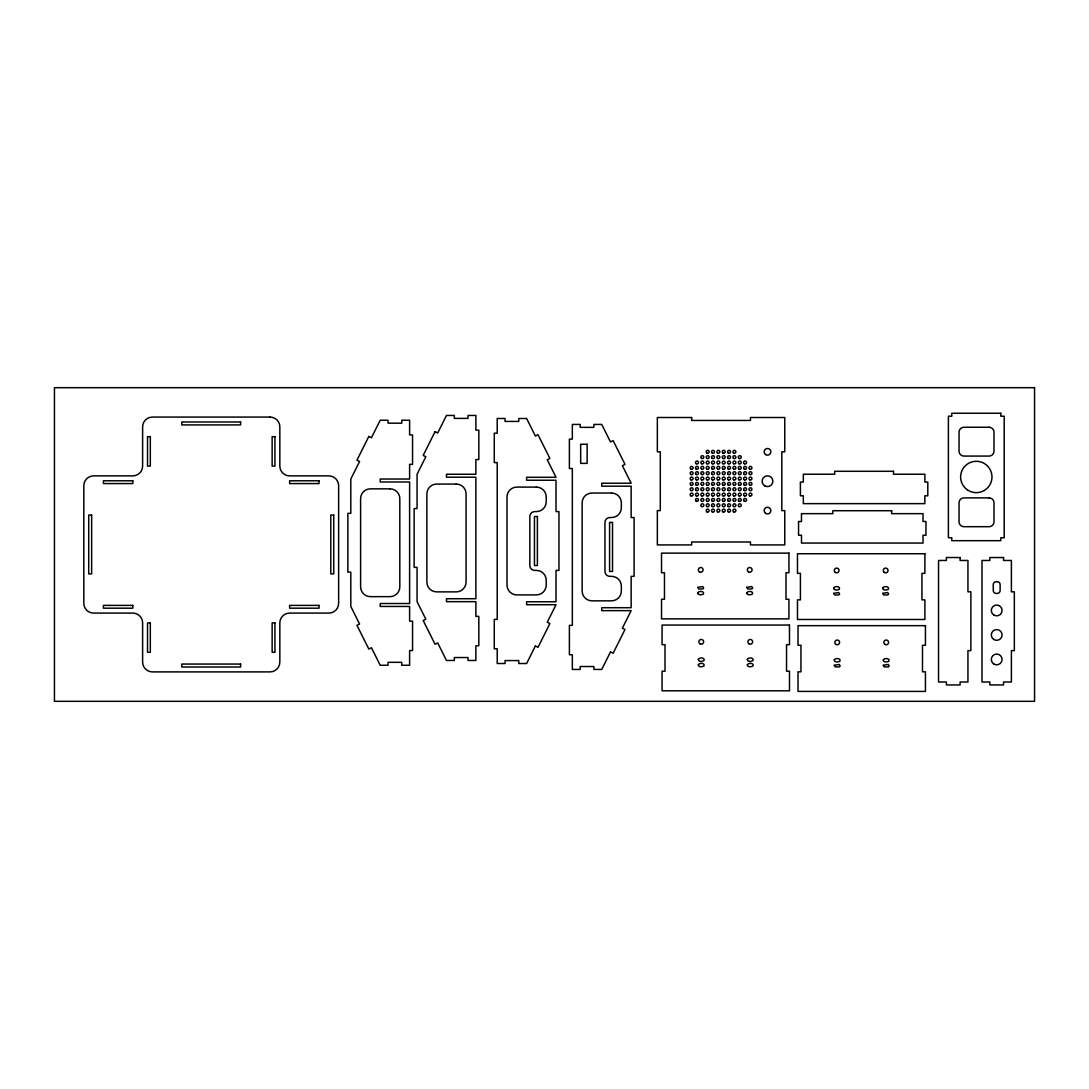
<?xml version="1.0" encoding="UTF-8"?>
<svg xmlns="http://www.w3.org/2000/svg" width="1089" height="1089" viewBox="0 0 1089 1089"><rect width="100%" height="100%" fill="white"/><g stroke="black" fill="none" stroke-linecap="round" stroke-linejoin="round"><path stroke-width="1.5" d="M697.79 587.42L698.675 588.972L702.868 588.958L703.657 588.087L702.773 586.535L697.804 587.325M697.79 592.811C697.545 595.465 701.915 595.03 703.44 594.009C704.964 590.864 698.294 590.728 697.79 592.811M698.335 659.362C698.076 662.017 702.582 661.704 704.052 660.465C705.332 657.47 699.138 657.13 698.335 659.362M698.335 664.753C698.076 667.407 702.582 667.094 704.052 665.855C705.304 662.82 699.179 662.561 698.335 664.753M746.795 587.42L747.68 588.972L751.873 588.958L752.662 588.087L751.778 586.535L746.809 587.325M746.795 592.811C746.55 595.465 750.92 595.03 752.445 594.009C753.969 590.864 747.299 590.728 746.795 592.811M747.34 659.362C747.081 662.017 751.587 661.704 753.057 660.465C754.337 657.47 748.143 657.13 747.34 659.362M747.34 664.753C747.081 667.407 751.587 667.094 753.057 665.855C754.309 662.82 748.184 662.561 747.34 664.753M833.738 588.019C833.493 590.687 837.863 590.238 839.401 589.217C840.871 586.195 834.582 585.759 833.738 588.019M833.738 593.41L834.623 594.962L838.816 594.948L839.605 594.077L838.721 592.525L833.752 593.328M834.283 659.961C834.038 662.616 838.407 662.18 839.946 661.159C841.402 658.137 835.1 657.715 834.283 659.961M834.283 665.352L835.168 666.904L839.36 666.89L840.15 666.019L839.265 664.467L834.297 665.256M882.743 588.019C882.498 590.687 886.868 590.238 888.406 589.217C889.876 586.195 883.587 585.759 882.743 588.019M882.743 593.41L883.628 594.962L887.821 594.948L888.61 594.077L887.726 592.525L882.757 593.328M883.288 659.961C883.043 662.616 887.412 662.18 888.951 661.159C890.407 658.137 884.105 657.715 883.288 659.961M883.288 665.352L884.173 666.904L888.365 666.89L889.155 666.019L888.27 664.467L883.302 665.256M368.817 436.458L356.947 460.198L359.574 461.505L350.808 479.037L350.808 513.341L347.867 513.341L347.867 572.147L350.808 572.147L350.808 606.45L359.574 623.983L356.947 625.304L368.817 649.044L371.444 647.724L380.211 665.256L388.052 665.256L388.052 662.316L401.773 662.316L401.773 665.256L409.614 665.256L409.614 650.555L412.554 650.555L412.554 621.152L409.614 621.152L409.614 606.45L380.211 606.45L380.211 603.51L409.614 603.51L409.614 481.978L380.211 481.978L380.211 479.037L409.614 479.037L409.614 464.336L412.554 464.336L412.554 434.933L409.614 434.933L409.614 420.231L401.773 420.231L401.773 423.172L388.052 423.172L388.052 420.231L380.211 420.231L371.444 437.764L368.817 436.458M435.069 431.666L423.199 455.406L425.84 456.727L417.073 474.26L417.073 508.563L414.133 508.563L414.133 567.369L417.073 567.369L417.073 601.673L425.84 619.205L423.199 620.526L435.069 644.266L437.71 642.946L446.476 660.479L454.317 660.479L454.317 657.538L468.039 657.538L468.039 660.479L475.879 660.479L475.879 645.777L478.82 645.777L478.82 616.374L475.879 616.374L475.879 601.673L446.476 601.673L446.476 598.732L475.879 598.732L475.879 477.2L446.476 477.2L446.476 474.26L475.879 474.26L475.879 459.558L478.82 459.558L478.82 430.155L475.879 430.155L475.879 415.454L468.039 415.454L468.039 418.394L454.317 418.394L454.317 415.454L446.476 415.454L437.71 432.986L435.069 431.666M535.38 645.981L526.613 663.514L518.772 663.514L518.772 660.574L505.051 660.574L505.051 663.514L497.21 663.514L497.21 648.813L494.27 648.813L494.27 619.41L497.21 619.41L497.21 462.594L494.27 462.594L494.27 433.191L497.21 433.191L497.21 418.489L505.051 418.489L505.051 421.429L518.772 421.429L518.772 418.489L526.613 418.489L535.38 436.022L538.02 434.702L549.891 458.455L547.25 459.762L556.016 477.295L526.613 477.295L526.613 480.235L556.016 480.235L556.016 511.599L558.956 511.599L558.956 570.405L556.016 570.405L556.016 601.768L526.613 601.768L526.613 604.708L556.016 604.708L547.25 622.241L549.891 623.561L538.02 647.302L535.38 645.981M610.507 651.916L601.741 669.449L593.9 669.449L593.9 666.509L580.178 666.509L580.178 669.449L572.338 669.449L572.338 654.748L569.397 654.748L569.397 625.345L572.338 625.345L572.338 468.529L569.397 468.529L569.397 439.126L572.338 439.126L572.338 424.424L580.178 424.424L580.178 427.364L593.9 427.364L593.9 424.424L601.741 424.424L610.507 441.957L613.134 440.637L625.004 464.377L622.377 465.697L631.144 483.23L601.741 483.23L601.741 486.17L631.144 486.17L631.144 517.534L634.084 517.534L634.084 576.34L631.144 576.34L631.144 607.703L601.741 607.703L601.741 610.643L631.144 610.643L622.377 628.176L625.004 629.496L613.134 653.237L610.507 651.916M1034.55 387.684L54.45 387.684L54.45 701.316L1034.55 701.316L1034.55 387.684M1000.805 413.262L951.8 413.262L951.8 416.202L948.396 416.202L948.396 537.735L951.8 537.735L951.8 540.675L1000.805 540.675L1000.805 537.735L1004.194 537.735L1004.194 416.202L1000.805 416.202L1000.805 413.262M270.031 417.073L152.419 417.073A9.801 9.801 0 0 0 142.618 426.874L142.618 466.078A9.801 9.801 0 0 1 132.817 475.879L93.613 475.879A9.801 9.801 0 0 0 83.812 485.68L83.812 603.292A9.801 9.801 0 0 0 93.613 613.093L132.817 613.093A9.801 9.801 0 0 1 142.618 622.894L142.618 662.098A9.801 9.801 0 0 0 152.419 671.899L270.031 671.899A9.801 9.801 0 0 0 279.832 662.098L279.832 622.894A9.801 9.801 0 0 1 289.633 613.093L328.837 613.093A9.801 9.801 0 0 0 338.638 603.292L338.638 485.68A9.801 9.801 0 0 0 328.837 475.879L289.633 475.879A9.801 9.801 0 0 1 279.832 466.078L279.832 426.874A9.801 9.801 0 0 0 270.031 417.073M691.651 417.509L657.348 417.509L657.348 451.812L660.288 451.812L660.288 510.618L657.348 510.618L657.348 544.922L691.651 544.922L691.651 541.982L750.457 541.982L750.457 544.922L784.761 544.922L784.761 510.618L781.82 510.618L781.82 451.812L784.761 451.812L784.761 417.509L750.457 417.509L750.457 420.449L691.651 420.449L691.651 417.509M240.628 421.974L181.822 421.974L181.822 424.914L240.628 424.914L240.628 421.974M989.084 427.256L963.942 427.256A4.901 4.901 0 0 0 959.041 432.156L959.041 451.173A4.901 4.901 0 0 0 963.942 456.073L989.084 456.073A4.901 4.901 0 0 0 993.985 451.173L993.985 432.156A4.901 4.901 0 0 0 989.084 427.256M150.323 436.675L147.519 436.675L147.519 466.078L150.323 466.078L150.323 436.675M274.932 436.675L272.141 436.675L272.141 466.078L274.932 466.078L274.932 436.675M587.134 444.258L580.668 444.258L580.668 463.37L587.134 463.37L587.134 444.258M893.497 471.292L834.691 471.292L834.691 474.232L803.328 474.232L803.328 482.073L800.388 482.073L800.388 495.794L803.328 495.794L803.328 503.635L924.86 503.635L924.86 495.794L927.801 495.794L927.801 482.073L924.86 482.073L924.86 474.232L893.497 474.232L893.497 471.292M132.817 480.78L103.414 480.78L103.414 483.57L132.817 483.57L132.817 480.78M319.036 480.78L289.633 480.78L289.633 483.57L319.036 483.57L319.036 480.78M456.277 484.061L436.675 484.061A9.801 9.801 0 0 0 426.874 493.862L426.874 582.071A9.801 9.801 0 0 0 436.675 591.872L456.277 591.872A9.801 9.801 0 0 0 466.078 582.071L466.078 493.862A9.801 9.801 0 0 0 456.277 484.061M536.414 487.096L516.812 487.096A9.801 9.801 0 0 0 507.011 496.897L507.011 585.106A9.801 9.801 0 0 0 516.812 594.907L536.414 594.907A9.801 9.801 0 0 0 546.215 585.106L546.215 580.206A9.801 9.801 0 0 0 536.414 570.405L534.74 570.405A4.901 4.901 0 0 1 529.839 565.504L529.839 516.499A4.901 4.901 0 0 1 534.74 511.599L536.414 511.599A9.801 9.801 0 0 0 546.215 501.798L546.215 496.897A9.801 9.801 0 0 0 536.414 487.096M390.012 488.838L370.41 488.838A9.801 9.801 0 0 0 360.609 498.639L360.609 586.848A9.801 9.801 0 0 0 370.41 596.649L390.012 596.649A9.801 9.801 0 0 0 399.813 586.848L399.813 498.639A9.801 9.801 0 0 0 390.012 488.838M611.542 493.031L591.94 493.031A9.801 9.801 0 0 0 582.139 502.832L582.139 591.041A9.801 9.801 0 0 0 591.94 600.842L611.542 600.842A9.801 9.801 0 0 0 621.343 591.041L621.343 586.141A9.801 9.801 0 0 0 611.542 576.34L609.854 576.34A4.901 4.901 0 0 1 604.953 571.439L604.953 522.434A4.901 4.901 0 0 1 609.854 517.534L611.542 517.534A9.801 9.801 0 0 0 621.343 507.733L621.343 502.832A9.801 9.801 0 0 0 611.542 493.031M989.084 497.877L963.942 497.877A4.901 4.901 0 0 0 959.041 502.778L959.041 521.794A4.901 4.901 0 0 0 963.942 526.695L989.084 526.695A4.901 4.901 0 0 0 993.985 521.794L993.985 502.778A4.901 4.901 0 0 0 989.084 497.877M891.66 510.714L832.854 510.714L832.854 513.654L801.49 513.654L801.49 521.495L798.55 521.495L798.55 535.216L801.49 535.216L801.49 543.057L923.023 543.057L923.023 535.216L925.963 535.216L925.963 521.495L923.023 521.495L923.023 513.654L891.66 513.654L891.66 510.714M91.653 515.083L88.713 515.083L88.713 573.889L91.653 573.889L91.653 515.083M333.738 515.083L330.797 515.083L330.797 573.889L333.738 573.889L333.738 515.083M537.394 516.499L534.454 516.499L534.454 565.504L537.394 565.504L537.394 516.499M612.522 522.434L609.581 522.434L609.581 571.439L612.522 571.439L612.522 522.434M788.94 553.117L661.527 553.117L661.527 572.719L664.467 572.719L664.467 599.263L661.527 599.263L661.527 618.865L788.94 618.865L788.94 599.263L785.999 599.263L785.999 572.719L788.94 572.719L788.94 553.117M924.888 553.729L797.475 553.729L797.475 573.331L800.415 573.331L800.415 599.876L797.475 599.876L797.475 619.478L924.888 619.478L924.888 599.876L921.947 599.876L921.947 573.331L924.888 573.331L924.888 553.729M960.103 557.527L946.382 557.527L946.382 560.467L938.541 560.467L938.541 682L946.382 682L946.382 684.94L960.103 684.94L960.103 682L967.944 682L967.944 650.637L970.884 650.637L970.884 591.831L967.944 591.831L967.944 560.467L960.103 560.467L960.103 557.527M1003.554 557.527L989.833 557.527L989.833 560.467L981.992 560.467L981.992 682L989.833 682L989.833 684.94L1003.554 684.94L1003.554 682L1011.395 682L1011.395 650.637L1014.335 650.637L1014.335 591.831L1011.395 591.831L1011.395 560.467L1003.554 560.467L1003.554 557.527M997.184 581.676L996.204 581.676A2.94 2.94 0 0 0 993.263 584.616L993.263 590.497A2.94 2.94 0 0 0 996.204 593.437L997.184 593.437A2.94 2.94 0 0 0 1000.124 590.497L1000.124 584.616A2.94 2.94 0 0 0 997.184 581.676M132.817 605.389L103.414 605.389L103.414 608.193L132.817 608.193L132.817 605.389M319.036 605.389L289.633 605.389L289.633 608.193L319.036 608.193L319.036 605.389M150.323 622.894L147.519 622.894L147.519 652.297L150.323 652.297L150.323 622.894M274.932 622.894L272.141 622.894L272.141 652.297L274.932 652.297L274.932 622.894M789.484 625.059L662.071 625.059L662.071 644.661L665.011 644.661L665.011 671.205L662.071 671.205L662.071 690.807L789.484 690.807L789.484 671.205L786.544 671.205L786.544 644.661L789.484 644.661L789.484 625.059M925.432 625.658L798.019 625.658L798.019 645.26L800.96 645.26L800.96 671.804L798.019 671.804L798.019 691.406L925.432 691.406L925.432 671.804L922.492 671.804L922.492 645.26L925.432 645.26L925.432 625.658M240.628 664.059L181.822 664.059L181.822 666.999L240.628 666.999L240.628 664.059M967.508 489.955A15.682 15.682 0 0 0 991.943 478.085A15.682 15.682 0 0 0 969.441 462.866A15.682 15.682 0 0 0 967.508 489.955M993.672 663.909A5.391 5.391 0 0 0 1002.071 659.825A5.391 5.391 0 0 0 994.339 654.598A5.391 5.391 0 0 0 993.672 663.909M993.672 614.904A5.391 5.391 0 0 0 1002.071 610.82A5.391 5.391 0 0 0 994.339 605.593A5.391 5.391 0 0 0 993.672 614.904M993.672 639.406A5.391 5.391 0 0 0 1002.071 635.323A5.391 5.391 0 0 0 994.339 630.095A5.391 5.391 0 0 0 993.672 639.406M733.673 453.078A1.47 1.47 0 0 0 735.878 451.812A1.47 1.47 0 0 0 733.673 450.533A1.47 1.47 0 0 0 733.673 453.078M738.941 458.374A1.47 1.47 0 0 0 741.228 457.257A1.47 1.47 0 0 0 739.118 455.828A1.47 1.47 0 0 0 738.941 458.374M728.337 458.428A1.47 1.47 0 0 0 730.542 457.149A1.47 1.47 0 0 0 728.337 455.883A1.47 1.47 0 0 0 728.337 458.428M728.337 485.149A1.47 1.47 0 0 0 730.542 483.884A1.47 1.47 0 0 0 728.337 482.604A1.47 1.47 0 0 0 728.337 485.149M733.591 463.71A1.47 1.47 0 0 0 735.878 462.607A1.47 1.47 0 0 0 733.768 461.178A1.47 1.47 0 0 0 733.591 463.71M738.941 490.445A1.47 1.47 0 0 0 741.228 489.329A1.47 1.47 0 0 0 739.118 487.913A1.47 1.47 0 0 0 738.941 490.445M733.673 469.114A1.47 1.47 0 0 0 735.878 467.848A1.47 1.47 0 0 0 733.673 466.568A1.47 1.47 0 0 0 733.673 469.114M722.892 490.445A1.47 1.47 0 0 0 725.192 489.329A1.47 1.47 0 0 0 723.082 487.913A1.47 1.47 0 0 0 722.892 490.445M744.372 495.849A1.47 1.47 0 0 0 746.578 494.569A1.47 1.47 0 0 0 744.372 493.303A1.47 1.47 0 0 0 744.372 495.849M733.673 495.849A1.47 1.47 0 0 0 735.878 494.569A1.47 1.47 0 0 0 733.673 493.303A1.47 1.47 0 0 0 733.673 495.849M722.987 495.849A1.47 1.47 0 0 0 725.192 494.569A1.47 1.47 0 0 0 722.987 493.303A1.47 1.47 0 0 0 722.987 495.849M739.023 501.199A1.47 1.47 0 0 0 741.228 499.919A1.47 1.47 0 0 0 739.023 498.653A1.47 1.47 0 0 0 739.023 501.199M722.987 501.199A1.47 1.47 0 0 0 725.192 499.919A1.47 1.47 0 0 0 722.987 498.653A1.47 1.47 0 0 0 722.987 501.199M728.337 479.813A1.47 1.47 0 0 0 730.542 478.534A1.47 1.47 0 0 0 728.337 477.268A1.47 1.47 0 0 0 728.337 479.813M722.987 506.535A1.47 1.47 0 0 0 725.192 505.269A1.47 1.47 0 0 0 722.987 503.989A1.47 1.47 0 0 0 722.987 506.535M733.673 511.884A1.47 1.47 0 0 0 735.878 510.618A1.47 1.47 0 0 0 733.673 509.339A1.47 1.47 0 0 0 733.673 511.884M722.987 511.884A1.47 1.47 0 0 0 725.192 510.618A1.47 1.47 0 0 0 722.987 509.339A1.47 1.47 0 0 0 722.987 511.884M712.288 485.149A1.47 1.47 0 0 0 714.493 483.884A1.47 1.47 0 0 0 712.288 482.604A1.47 1.47 0 0 0 712.288 485.149M701.602 485.149A1.47 1.47 0 0 0 703.807 483.884A1.47 1.47 0 0 0 701.602 482.604A1.47 1.47 0 0 0 701.602 485.149M701.507 463.71A1.47 1.47 0 0 0 703.807 462.607A1.47 1.47 0 0 0 701.697 461.178A1.47 1.47 0 0 0 701.507 463.71M712.288 469.114A1.47 1.47 0 0 0 714.493 467.848A1.47 1.47 0 0 0 712.288 466.568A1.47 1.47 0 0 0 712.288 469.114M701.602 469.114A1.47 1.47 0 0 0 703.807 467.848A1.47 1.47 0 0 0 701.602 466.568A1.47 1.47 0 0 0 701.602 469.114M690.916 469.114A1.47 1.47 0 0 0 693.121 467.848A1.47 1.47 0 0 0 690.916 466.568A1.47 1.47 0 0 0 690.916 469.114M696.252 495.849A1.47 1.47 0 0 0 698.457 494.569A1.47 1.47 0 0 0 696.252 493.303A1.47 1.47 0 0 0 696.252 495.849M706.952 474.464A1.47 1.47 0 0 0 709.157 473.184A1.47 1.47 0 0 0 706.952 471.918A1.47 1.47 0 0 0 706.952 474.464M712.288 495.849A1.47 1.47 0 0 0 714.493 494.569A1.47 1.47 0 0 0 712.288 493.303A1.47 1.47 0 0 0 712.288 495.849M706.952 495.849A1.47 1.47 0 0 0 709.157 494.569A1.47 1.47 0 0 0 706.952 493.303A1.47 1.47 0 0 0 706.952 495.849M717.637 511.884A1.47 1.47 0 0 0 719.843 510.618A1.47 1.47 0 0 0 717.637 509.339A1.47 1.47 0 0 0 717.637 511.884M706.952 511.884A1.47 1.47 0 0 0 709.157 510.618A1.47 1.47 0 0 0 706.952 509.339A1.47 1.47 0 0 0 706.952 511.884M706.952 506.535A1.47 1.47 0 0 0 709.157 505.269A1.47 1.47 0 0 0 706.952 503.989A1.47 1.47 0 0 0 706.952 506.535M706.952 501.199A1.47 1.47 0 0 0 709.157 499.919A1.47 1.47 0 0 0 706.952 498.653A1.47 1.47 0 0 0 706.952 501.199M696.252 501.199A1.47 1.47 0 0 0 698.457 499.919A1.47 1.47 0 0 0 696.252 498.653A1.47 1.47 0 0 0 696.252 501.199M712.288 506.535A1.47 1.47 0 0 0 714.493 505.269A1.47 1.47 0 0 0 712.288 503.989A1.47 1.47 0 0 0 712.288 506.535M701.602 506.535A1.47 1.47 0 0 0 703.807 505.269A1.47 1.47 0 0 0 701.602 503.989A1.47 1.47 0 0 0 701.602 506.535M706.952 479.813A1.47 1.47 0 0 0 709.157 478.534A1.47 1.47 0 0 0 706.952 477.268A1.47 1.47 0 0 0 706.952 479.813M690.916 474.464A1.47 1.47 0 0 0 693.121 473.184A1.47 1.47 0 0 0 690.916 471.918A1.47 1.47 0 0 0 690.916 474.464M712.288 474.464A1.47 1.47 0 0 0 714.493 473.184A1.47 1.47 0 0 0 712.288 471.918A1.47 1.47 0 0 0 712.288 474.464M701.602 495.849A1.47 1.47 0 0 0 703.807 494.569A1.47 1.47 0 0 0 701.602 493.303A1.47 1.47 0 0 0 701.602 495.849M696.17 490.445A1.47 1.47 0 0 0 698.457 489.329A1.47 1.47 0 0 0 696.347 487.913A1.47 1.47 0 0 0 696.17 490.445M706.856 490.445A1.47 1.47 0 0 0 709.143 489.329A1.47 1.47 0 0 0 707.047 487.913A1.47 1.47 0 0 0 706.856 490.445M717.556 490.445A1.47 1.47 0 0 0 719.843 489.329A1.47 1.47 0 0 0 717.733 487.913A1.47 1.47 0 0 0 717.556 490.445M690.821 485.095A1.47 1.47 0 0 0 693.108 483.992A1.47 1.47 0 0 0 690.998 482.563A1.47 1.47 0 0 0 690.821 485.095M712.206 463.71A1.47 1.47 0 0 0 714.493 462.607A1.47 1.47 0 0 0 712.383 461.178A1.47 1.47 0 0 0 712.206 463.71M701.602 458.428A1.47 1.47 0 0 0 703.807 457.149A1.47 1.47 0 0 0 701.602 455.883A1.47 1.47 0 0 0 701.602 458.428M712.206 458.374A1.47 1.47 0 0 0 714.493 457.257A1.47 1.47 0 0 0 712.383 455.828A1.47 1.47 0 0 0 712.206 458.374M706.952 453.078A1.47 1.47 0 0 0 709.157 451.812A1.47 1.47 0 0 0 706.952 450.533A1.47 1.47 0 0 0 706.952 453.078M728.337 506.535A1.47 1.47 0 0 0 730.542 505.269A1.47 1.47 0 0 0 728.337 503.989A1.47 1.47 0 0 0 728.337 506.535M733.673 479.813A1.47 1.47 0 0 0 735.878 478.534A1.47 1.47 0 0 0 733.673 477.268A1.47 1.47 0 0 0 733.673 479.813M728.337 501.199A1.47 1.47 0 0 0 730.542 499.919A1.47 1.47 0 0 0 728.337 498.653A1.47 1.47 0 0 0 728.337 501.199M749.722 479.813A1.47 1.47 0 0 0 751.927 478.534A1.47 1.47 0 0 0 749.722 477.268A1.47 1.47 0 0 0 749.722 479.813M728.337 495.849A1.47 1.47 0 0 0 730.542 494.569A1.47 1.47 0 0 0 728.337 493.303A1.47 1.47 0 0 0 728.337 495.849M739.023 474.464A1.47 1.47 0 0 0 741.228 473.184A1.47 1.47 0 0 0 739.023 471.918A1.47 1.47 0 0 0 739.023 474.464M749.722 474.464A1.47 1.47 0 0 0 751.927 473.184A1.47 1.47 0 0 0 749.722 471.918A1.47 1.47 0 0 0 749.722 474.464M728.242 490.445A1.47 1.47 0 0 0 730.528 489.329A1.47 1.47 0 0 0 728.418 487.913A1.47 1.47 0 0 0 728.242 490.445M739.023 469.114A1.47 1.47 0 0 0 741.228 467.848A1.47 1.47 0 0 0 739.023 466.568A1.47 1.47 0 0 0 739.023 469.114M744.277 490.445A1.47 1.47 0 0 0 746.578 489.329A1.47 1.47 0 0 0 744.468 487.913A1.47 1.47 0 0 0 744.277 490.445M749.627 490.445A1.47 1.47 0 0 0 751.914 489.329A1.47 1.47 0 0 0 749.804 487.913A1.47 1.47 0 0 0 749.627 490.445M744.277 463.71A1.47 1.47 0 0 0 746.578 462.607A1.47 1.47 0 0 0 744.468 461.178A1.47 1.47 0 0 0 744.277 463.71M738.941 485.095A1.47 1.47 0 0 0 741.228 483.992A1.47 1.47 0 0 0 739.118 482.563A1.47 1.47 0 0 0 738.941 485.095M749.627 485.095A1.47 1.47 0 0 0 751.914 483.992A1.47 1.47 0 0 0 749.804 482.563A1.47 1.47 0 0 0 749.627 485.095M728.337 453.078A1.47 1.47 0 0 0 730.542 451.812A1.47 1.47 0 0 0 728.337 450.533A1.47 1.47 0 0 0 728.337 453.078M744.277 485.095A1.47 1.47 0 0 0 746.578 483.992A1.47 1.47 0 0 0 744.468 482.563A1.47 1.47 0 0 0 744.277 485.095M733.673 485.149A1.47 1.47 0 0 0 735.878 483.884A1.47 1.47 0 0 0 733.673 482.604A1.47 1.47 0 0 0 733.673 485.149M738.941 463.71A1.47 1.47 0 0 0 741.228 462.607A1.47 1.47 0 0 0 739.118 461.178A1.47 1.47 0 0 0 738.941 463.71M728.242 463.71A1.47 1.47 0 0 0 730.528 462.607A1.47 1.47 0 0 0 728.418 461.178A1.47 1.47 0 0 0 728.242 463.71M749.722 469.114A1.47 1.47 0 0 0 751.927 467.848A1.47 1.47 0 0 0 749.722 466.568A1.47 1.47 0 0 0 749.722 469.114M733.591 490.445A1.47 1.47 0 0 0 735.878 489.329A1.47 1.47 0 0 0 733.768 487.913A1.47 1.47 0 0 0 733.591 490.445M722.987 469.114A1.47 1.47 0 0 0 725.192 467.848A1.47 1.47 0 0 0 722.987 466.568A1.47 1.47 0 0 0 722.987 469.114M744.372 474.464A1.47 1.47 0 0 0 746.578 473.184A1.47 1.47 0 0 0 744.372 471.918A1.47 1.47 0 0 0 744.372 474.464M733.673 474.464A1.47 1.47 0 0 0 735.878 473.184A1.47 1.47 0 0 0 733.673 471.918A1.47 1.47 0 0 0 733.673 474.464M722.987 474.464A1.47 1.47 0 0 0 725.192 473.184A1.47 1.47 0 0 0 722.987 471.918A1.47 1.47 0 0 0 722.987 474.464M744.372 479.813A1.47 1.47 0 0 0 746.578 478.534A1.47 1.47 0 0 0 744.372 477.268A1.47 1.47 0 0 0 744.372 479.813M739.023 506.535A1.47 1.47 0 0 0 741.228 505.269A1.47 1.47 0 0 0 739.023 503.989A1.47 1.47 0 0 0 739.023 506.535M722.987 479.813A1.47 1.47 0 0 0 725.192 478.534A1.47 1.47 0 0 0 722.987 477.268A1.47 1.47 0 0 0 722.987 479.813M717.637 453.078A1.47 1.47 0 0 0 719.843 451.812A1.47 1.47 0 0 0 717.637 450.533A1.47 1.47 0 0 0 717.637 453.078M717.637 458.428A1.47 1.47 0 0 0 719.843 457.149A1.47 1.47 0 0 0 717.637 455.883A1.47 1.47 0 0 0 717.637 458.428M706.952 458.428A1.47 1.47 0 0 0 709.157 457.149A1.47 1.47 0 0 0 706.952 455.883A1.47 1.47 0 0 0 706.952 458.428M717.556 463.71A1.47 1.47 0 0 0 719.843 462.607A1.47 1.47 0 0 0 717.733 461.178A1.47 1.47 0 0 0 717.556 463.71M706.856 463.71A1.47 1.47 0 0 0 709.143 462.607A1.47 1.47 0 0 0 707.047 461.178A1.47 1.47 0 0 0 706.856 463.71M696.17 463.71A1.47 1.47 0 0 0 698.457 462.607A1.47 1.47 0 0 0 696.347 461.178A1.47 1.47 0 0 0 696.17 463.71M712.206 490.445A1.47 1.47 0 0 0 714.493 489.329A1.47 1.47 0 0 0 712.383 487.913A1.47 1.47 0 0 0 712.206 490.445M701.507 490.445A1.47 1.47 0 0 0 703.807 489.329A1.47 1.47 0 0 0 701.697 487.913A1.47 1.47 0 0 0 701.507 490.445M690.821 490.445A1.47 1.47 0 0 0 693.108 489.329A1.47 1.47 0 0 0 690.998 487.913A1.47 1.47 0 0 0 690.821 490.445M701.602 479.813A1.47 1.47 0 0 0 703.807 478.534A1.47 1.47 0 0 0 701.602 477.268A1.47 1.47 0 0 0 701.602 479.813M701.602 474.464A1.47 1.47 0 0 0 703.807 473.184A1.47 1.47 0 0 0 701.602 471.918A1.47 1.47 0 0 0 701.602 474.464M717.637 479.813A1.47 1.47 0 0 0 719.843 478.534A1.47 1.47 0 0 0 717.637 477.268A1.47 1.47 0 0 0 717.637 479.813M717.637 501.199A1.47 1.47 0 0 0 719.843 499.919A1.47 1.47 0 0 0 717.637 498.653A1.47 1.47 0 0 0 717.637 501.199M712.288 501.199A1.47 1.47 0 0 0 714.493 499.919A1.47 1.47 0 0 0 712.288 498.653A1.47 1.47 0 0 0 712.288 501.199M690.916 479.813A1.47 1.47 0 0 0 693.121 478.534A1.47 1.47 0 0 0 690.916 477.268A1.47 1.47 0 0 0 690.916 479.813M717.637 506.535A1.47 1.47 0 0 0 719.843 505.269A1.47 1.47 0 0 0 717.637 503.989A1.47 1.47 0 0 0 717.637 506.535M696.252 479.813A1.47 1.47 0 0 0 698.457 478.534A1.47 1.47 0 0 0 696.252 477.268A1.47 1.47 0 0 0 696.252 479.813M701.602 501.199A1.47 1.47 0 0 0 703.807 499.919A1.47 1.47 0 0 0 701.602 498.653A1.47 1.47 0 0 0 701.602 501.199M712.288 511.884A1.47 1.47 0 0 0 714.493 510.618A1.47 1.47 0 0 0 712.288 509.339A1.47 1.47 0 0 0 712.288 511.884M690.916 495.849A1.47 1.47 0 0 0 693.121 494.569A1.47 1.47 0 0 0 690.916 493.303A1.47 1.47 0 0 0 690.916 495.849M712.288 479.813A1.47 1.47 0 0 0 714.493 478.534A1.47 1.47 0 0 0 712.288 477.268A1.47 1.47 0 0 0 712.288 479.813M696.252 474.464A1.47 1.47 0 0 0 698.457 473.184A1.47 1.47 0 0 0 696.252 471.918A1.47 1.47 0 0 0 696.252 474.464M717.637 495.849A1.47 1.47 0 0 0 719.843 494.569A1.47 1.47 0 0 0 717.637 493.303A1.47 1.47 0 0 0 717.637 495.849M717.637 474.464A1.47 1.47 0 0 0 719.843 473.184A1.47 1.47 0 0 0 717.637 471.918A1.47 1.47 0 0 0 717.637 474.464M696.252 469.114A1.47 1.47 0 0 0 698.457 467.848A1.47 1.47 0 0 0 696.252 466.568A1.47 1.47 0 0 0 696.252 469.114M706.952 469.114A1.47 1.47 0 0 0 709.157 467.848A1.47 1.47 0 0 0 706.952 466.568A1.47 1.47 0 0 0 706.952 469.114M717.637 469.114A1.47 1.47 0 0 0 719.843 467.848A1.47 1.47 0 0 0 717.637 466.568A1.47 1.47 0 0 0 717.637 469.114M696.17 485.095A1.47 1.47 0 0 0 698.457 483.992A1.47 1.47 0 0 0 696.347 482.563A1.47 1.47 0 0 0 696.17 485.095M706.952 485.149A1.47 1.47 0 0 0 709.157 483.884A1.47 1.47 0 0 0 706.952 482.604A1.47 1.47 0 0 0 706.952 485.149M717.637 485.149A1.47 1.47 0 0 0 719.843 483.884A1.47 1.47 0 0 0 717.637 482.604A1.47 1.47 0 0 0 717.637 485.149M728.337 511.884A1.47 1.47 0 0 0 730.542 510.618A1.47 1.47 0 0 0 728.337 509.339A1.47 1.47 0 0 0 728.337 511.884M712.288 453.078A1.47 1.47 0 0 0 714.493 451.812A1.47 1.47 0 0 0 712.288 450.533A1.47 1.47 0 0 0 712.288 453.078M733.673 506.535A1.47 1.47 0 0 0 735.878 505.269A1.47 1.47 0 0 0 733.673 503.989A1.47 1.47 0 0 0 733.673 506.535M739.023 479.813A1.47 1.47 0 0 0 741.228 478.534A1.47 1.47 0 0 0 739.023 477.268A1.47 1.47 0 0 0 739.023 479.813M733.673 501.199A1.47 1.47 0 0 0 735.878 499.919A1.47 1.47 0 0 0 733.673 498.653A1.47 1.47 0 0 0 733.673 501.199M744.372 501.199A1.47 1.47 0 0 0 746.578 499.919A1.47 1.47 0 0 0 744.372 498.653A1.47 1.47 0 0 0 744.372 501.199M728.337 474.464A1.47 1.47 0 0 0 730.542 473.184A1.47 1.47 0 0 0 728.337 471.918A1.47 1.47 0 0 0 728.337 474.464M739.023 495.849A1.47 1.47 0 0 0 741.228 494.569A1.47 1.47 0 0 0 739.023 493.303A1.47 1.47 0 0 0 739.023 495.849M749.722 495.849A1.47 1.47 0 0 0 751.927 494.569A1.47 1.47 0 0 0 749.722 493.303A1.47 1.47 0 0 0 749.722 495.849M728.337 469.114A1.47 1.47 0 0 0 730.542 467.848A1.47 1.47 0 0 0 728.337 466.568A1.47 1.47 0 0 0 728.337 469.114M744.372 469.114A1.47 1.47 0 0 0 746.578 467.848A1.47 1.47 0 0 0 744.372 466.568A1.47 1.47 0 0 0 744.372 469.114M722.892 463.71A1.47 1.47 0 0 0 725.192 462.607A1.47 1.47 0 0 0 723.082 461.178A1.47 1.47 0 0 0 722.892 463.71M722.987 485.149A1.47 1.47 0 0 0 725.192 483.884A1.47 1.47 0 0 0 722.987 482.604A1.47 1.47 0 0 0 722.987 485.149M722.987 458.428A1.47 1.47 0 0 0 725.192 457.149A1.47 1.47 0 0 0 722.987 455.883A1.47 1.47 0 0 0 722.987 458.428M733.591 458.374A1.47 1.47 0 0 0 735.878 457.257A1.47 1.47 0 0 0 733.768 455.828A1.47 1.47 0 0 0 733.591 458.374M722.987 453.078A1.47 1.47 0 0 0 725.192 451.812A1.47 1.47 0 0 0 722.987 450.533A1.47 1.47 0 0 0 722.987 453.078M765.635 454.562A3.335 3.335 0 0 0 770.835 452.044A3.335 3.335 0 0 0 766.043 448.804A3.335 3.335 0 0 0 765.635 454.562M764.805 485.885A5.391 5.391 0 0 0 772.891 481.215A5.391 5.391 0 0 0 764.805 476.546A5.391 5.391 0 0 0 764.805 485.885M765.635 513.368A3.335 3.335 0 0 0 770.835 510.85A3.335 3.335 0 0 0 766.043 507.61A3.335 3.335 0 0 0 765.635 513.368M700.077 643.858A2.382 2.382 0 0 0 703.644 641.802A2.382 2.382 0 0 0 700.077 639.747A2.382 2.382 0 0 0 700.077 643.858M699.533 571.916A2.382 2.382 0 0 0 703.099 569.86A2.382 2.382 0 0 0 699.533 567.805A2.382 2.382 0 0 0 699.533 571.916M748.905 643.749A2.382 2.382 0 0 0 752.635 642.02A2.382 2.382 0 0 0 749.273 639.651A2.382 2.382 0 0 0 748.905 643.749M748.538 571.916A2.382 2.382 0 0 0 752.104 569.86A2.382 2.382 0 0 0 748.538 567.805A2.382 2.382 0 0 0 748.538 571.916M884.853 644.348A2.382 2.382 0 0 0 888.597 642.619A2.382 2.382 0 0 0 885.221 640.25A2.382 2.382 0 0 0 884.853 644.348M835.848 644.348A2.382 2.382 0 0 0 839.592 642.619A2.382 2.382 0 0 0 836.216 640.25A2.382 2.382 0 0 0 835.848 644.348M835.304 572.406A2.382 2.382 0 0 0 839.047 570.677A2.382 2.382 0 0 0 835.671 568.308A2.382 2.382 0 0 0 835.304 572.406M884.309 572.406A2.382 2.382 0 0 0 888.052 570.677A2.382 2.382 0 0 0 884.676 568.308A2.382 2.382 0 0 0 884.309 572.406"/></g></svg>
